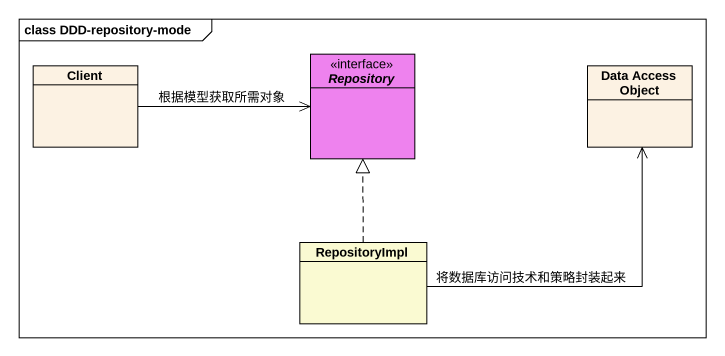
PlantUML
@startuml
mainframe class DDD-repository-mode
hide circle
hide empty members
class Client
interface Repository #EE82EE
class "Data Access Object" as Data_Access_Object
class RepositoryImpl #FAFAD2
Client -right-> Repository : 根据模型获取所需对象
RepositoryImpl .up.|> Repository
RepositoryImpl -up-> Data_Access_Object : 将数据库访问技术和策略封装起来
@enduml
